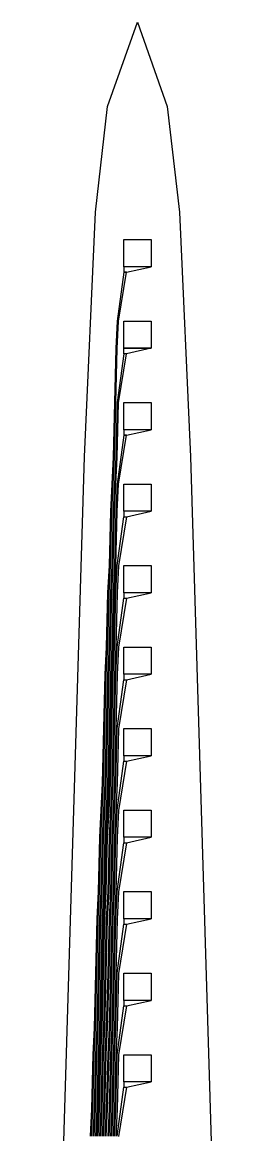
# Model space of a CAD drawing. Header units: inches. Extents: x 115980 to 170179, y 57000 to 74333.
# Drawn here: x 117794.3 to 117879.3, y 67101.2 to 67510.7 of the extents above; entities that cross this region are included whole.
import ezdxf

# ---------------------------------------------------------------- set-up
doc = ezdxf.new("R2010")
doc.units = ezdxf.units.IN
doc.header["$MEASUREMENT"] = 0
for name, color, linetype in [('metal', 221, 'Continuous'), ('nitride window', 40, 'Continuous'), ('profile', 140, 'Continuous')]:
    doc.layers.add(name, color=color, linetype=linetype)

msp = doc.modelspace()

# ---------------------------------------------------------------- linework, layer by layer
at = {"layer": 'metal'}
for points in [[(117831.81, 67430.69), (117841.81, 67430.69), (117841.81, 67420.69), (117831.81, 67420.69)], [(117831.81, 67418.69), (117832.81, 67418.69), (117841.81, 67420.69), (117831.81, 67420.69)], [(117831.81, 67400.69), (117841.81, 67400.69), (117841.81, 67390.69), (117831.81, 67390.69)], [(117841.81, 67390.69), (117832.81, 67388.69), (117831.81, 67388.69), (117831.81, 67390.69)], [(117831.81, 67370.69), (117841.81, 67370.69), (117841.81, 67360.69), (117831.81, 67360.69)], [(117831.81, 67358.69), (117832.81, 67358.69), (117841.81, 67360.69), (117831.81, 67360.69)], [(117831.81, 67340.69), (117841.81, 67340.69), (117841.81, 67330.69), (117831.81, 67330.69)], [(117831.81, 67328.69), (117832.81, 67328.69), (117841.81, 67330.69), (117831.81, 67330.69)], [(117831.81, 67310.69), (117841.81, 67310.69), (117841.81, 67300.69), (117831.81, 67300.69)], [(117831.81, 67298.69), (117832.81, 67298.69), (117841.81, 67300.69), (117831.81, 67300.69)], [(117831.81, 67280.69), (117841.81, 67280.69), (117841.81, 67270.69), (117831.81, 67270.69)], [(117831.81, 67268.69), (117832.81, 67268.69), (117841.81, 67270.69), (117831.81, 67270.69)], [(117831.81, 67250.69), (117841.81, 67250.69), (117841.81, 67240.69), (117831.81, 67240.69)], [(117831.81, 67238.69), (117832.81, 67238.69), (117841.81, 67240.69), (117831.81, 67240.69)], [(117831.81, 67220.69), (117841.81, 67220.69), (117841.81, 67210.69), (117831.81, 67210.69)], [(117831.81, 67208.69), (117832.81, 67208.69), (117841.81, 67210.69), (117831.81, 67210.69)], [(117831.81, 67190.69), (117841.81, 67190.69), (117841.81, 67180.69), (117831.81, 67180.69)], [(117831.81, 67178.69), (117832.81, 67178.69), (117841.81, 67180.69), (117831.81, 67180.69)], [(117831.81, 67160.69), (117841.81, 67160.69), (117841.81, 67150.69), (117831.81, 67150.69)], [(117831.81, 67148.69), (117832.81, 67148.69), (117841.81, 67150.69), (117831.81, 67150.69)], [(117831.81, 67130.69), (117841.81, 67130.69), (117841.81, 67120.69), (117831.81, 67120.69)], [(117831.81, 67118.69), (117832.81, 67118.69), (117841.81, 67120.69), (117831.81, 67120.69)]]:
    msp.add_lwpolyline(points, close=True, dxfattribs=at)
for points in [[(117819.82, 67100.69), (117820.31, 67110.62), (117820.82, 67130.69), (117821.31, 67140.62), (117821.82, 67160.69), (117822.31, 67180.62), (117822.82, 67190.69), (117823.31, 67210.62), (117823.82, 67220.69), (117824.31, 67230.62), (117824.82, 67250.69), (117825.31, 67270.62), (117825.82, 67280.69), (117826.31, 67300.61), (117826.82, 67310.69), (117827.31, 67330.62), (117827.82, 67340.69), (117828.31, 67350.62), (117828.82, 67370.69), (117829.31, 67390.62), (117829.81, 67400.62), (117832.81, 67418.69), (117831.81, 67418.69), (117829.32, 67400.69), (117828.81, 67390.62), (117828.32, 67370.7), (117827.81, 67350.63), (117827.32, 67340.7), (117826.81, 67330.63), (117826.32, 67310.7), (117825.81, 67300.62), (117825.32, 67280.7), (117824.81, 67270.63), (117824.32, 67250.7), (117823.81, 67230.63), (117823.32, 67220.7), (117822.81, 67210.63), (117822.32, 67190.7), (117821.81, 67180.63), (117821.32, 67160.7), (117820.81, 67140.63), (117820.32, 67130.7), (117819.81, 67110.63), (117819.32, 67100.7)], [(117820.82, 67100.69), (117821.31, 67110.62), (117821.82, 67130.69), (117822.31, 67140.62), (117822.82, 67160.69), (117823.31, 67180.62), (117823.82, 67190.69), (117824.31, 67210.62), (117824.82, 67220.69), (117825.31, 67230.62), (117825.82, 67250.69), (117826.31, 67270.62), (117826.82, 67280.69), (117827.31, 67300.61), (117827.82, 67310.69), (117828.31, 67330.62), (117828.82, 67340.69), (117829.31, 67350.62), (117829.81, 67370.62), (117832.81, 67388.69), (117831.81, 67388.69), (117829.32, 67370.69), (117828.81, 67350.62), (117828.32, 67340.7), (117827.81, 67330.63), (117827.32, 67310.7), (117826.81, 67300.62), (117826.32, 67280.7), (117825.81, 67270.63), (117825.32, 67250.7), (117824.81, 67230.63), (117824.32, 67220.7), (117823.81, 67210.63), (117823.32, 67190.7), (117822.81, 67180.63), (117822.32, 67160.7), (117821.81, 67140.63), (117821.32, 67130.7), (117820.81, 67110.63), (117820.32, 67100.7)], [(117821.82, 67100.69), (117822.31, 67110.62), (117822.82, 67130.69), (117823.31, 67140.62), (117823.82, 67160.69), (117824.31, 67180.62), (117824.82, 67190.69), (117825.31, 67210.62), (117825.82, 67220.69), (117826.31, 67230.62), (117826.82, 67250.69), (117827.31, 67270.62), (117827.82, 67280.69), (117828.31, 67300.61), (117828.31, 67300.61), (117828.82, 67310.69), (117829.31, 67330.62), (117829.81, 67340.62), (117832.81, 67358.69), (117831.81, 67358.69), (117829.32, 67340.69), (117828.81, 67330.63), (117828.32, 67310.7), (117827.81, 67300.62), (117827.32, 67280.7), (117826.81, 67270.63), (117826.32, 67250.7), (117825.81, 67230.63), (117825.32, 67220.7), (117824.81, 67210.63), (117824.32, 67190.7), (117823.81, 67180.63), (117823.32, 67160.7), (117822.81, 67140.63), (117822.32, 67130.7), (117821.81, 67110.63), (117821.32, 67100.7)], [(117822.32, 67100.7), (117822.81, 67110.63), (117823.32, 67130.7), (117823.81, 67140.63), (117824.32, 67160.7), (117824.81, 67180.63), (117825.32, 67190.7), (117825.81, 67210.63), (117826.32, 67220.7), (117826.81, 67230.63), (117827.32, 67250.7), (117827.81, 67270.63), (117828.32, 67280.7), (117828.81, 67300.62), (117829.32, 67310.69), (117831.81, 67328.69), (117832.81, 67328.69), (117829.81, 67310.62), (117829.31, 67300.62), (117829.31, 67300.61), (117828.82, 67280.69), (117828.31, 67270.62), (117827.82, 67250.69), (117827.31, 67230.62), (117826.82, 67220.69), (117826.31, 67210.62), (117825.82, 67190.69), (117825.31, 67180.62), (117824.82, 67160.69), (117824.31, 67140.62), (117823.82, 67130.69), (117823.31, 67110.62), (117822.82, 67100.69)], [(117823.32, 67100.7), (117823.81, 67110.63), (117824.32, 67130.7), (117824.81, 67140.63), (117825.32, 67160.7), (117825.81, 67180.63), (117826.32, 67190.7), (117826.81, 67210.63), (117827.32, 67220.7), (117827.81, 67230.63), (117828.32, 67250.7), (117828.81, 67270.63), (117828.81, 67270.62), (117829.32, 67280.69), (117831.81, 67298.69), (117832.81, 67298.69), (117829.81, 67280.62), (117829.31, 67270.62), (117828.82, 67250.69), (117828.31, 67230.62), (117827.82, 67220.69), (117827.31, 67210.62), (117826.82, 67190.69), (117826.31, 67180.62), (117825.82, 67160.69), (117825.31, 67140.62), (117824.82, 67130.69), (117824.31, 67110.62), (117823.82, 67100.69)], [(117824.32, 67100.7), (117824.81, 67110.63), (117825.32, 67130.7), (117825.81, 67140.63), (117826.32, 67160.7), (117826.81, 67180.63), (117827.32, 67190.7), (117827.81, 67210.63), (117828.32, 67220.7), (117828.81, 67230.63), (117828.81, 67230.62), (117829.32, 67250.69), (117831.81, 67268.69), (117832.81, 67268.69), (117829.81, 67250.62), (117829.31, 67230.62), (117828.82, 67220.69), (117828.31, 67210.62), (117827.82, 67190.69), (117827.31, 67180.62), (117826.82, 67160.69), (117826.31, 67140.62), (117825.82, 67130.69), (117825.31, 67110.62), (117824.82, 67100.69)], [(117825.32, 67100.7), (117825.81, 67110.63), (117826.32, 67130.7), (117826.81, 67140.63), (117827.32, 67160.7), (117827.81, 67180.63), (117828.32, 67190.7), (117828.81, 67210.63), (117828.81, 67210.62), (117829.32, 67220.69), (117831.81, 67238.69), (117832.81, 67238.69), (117829.81, 67220.62), (117829.31, 67210.62), (117828.82, 67190.69), (117828.31, 67180.62), (117827.82, 67160.69), (117827.31, 67140.62), (117826.82, 67130.69), (117826.31, 67110.62), (117825.82, 67100.69)], [(117826.32, 67100.7), (117826.81, 67110.63), (117827.32, 67130.7), (117827.81, 67140.63), (117828.32, 67160.7), (117828.81, 67180.63), (117828.81, 67180.62), (117829.32, 67190.69), (117831.81, 67208.69), (117832.81, 67208.69), (117829.81, 67190.62), (117829.31, 67180.62), (117828.82, 67160.69), (117828.31, 67140.62), (117827.82, 67130.69), (117827.31, 67110.62), (117826.82, 67100.69)], [(117827.32, 67100.7), (117827.81, 67110.63), (117828.32, 67130.7), (117828.81, 67140.63), (117828.81, 67140.62), (117829.32, 67160.69), (117831.81, 67178.69), (117832.81, 67178.69), (117829.81, 67160.62), (117829.31, 67140.62), (117828.82, 67130.69), (117828.31, 67110.62), (117827.82, 67100.69)], [(117828.32, 67100.7), (117828.81, 67110.63), (117828.81, 67110.62), (117829.32, 67130.69), (117831.81, 67148.69), (117832.81, 67148.69), (117829.81, 67130.62), (117829.31, 67110.62), (117828.82, 67100.69)], [(117829.32, 67100.69), (117831.81, 67118.69), (117832.81, 67118.69), (117829.81, 67100.62)]]:
    msp.add_lwpolyline(points, dxfattribs=at)
at = {"layer": 'nitride window'}
for points in [[(117831.81, 67430.69), (117841.81, 67430.69), (117841.81, 67420.69), (117831.81, 67420.69)], [(117831.81, 67400.69), (117841.81, 67400.69), (117841.81, 67390.69), (117831.81, 67390.69)], [(117831.81, 67370.69), (117841.81, 67370.69), (117841.81, 67360.69), (117831.81, 67360.69)], [(117831.81, 67340.69), (117841.81, 67340.69), (117841.81, 67330.69), (117831.81, 67330.69)], [(117831.81, 67310.69), (117841.81, 67310.69), (117841.81, 67300.69), (117831.81, 67300.69)], [(117831.81, 67280.69), (117841.81, 67280.69), (117841.81, 67270.69), (117831.81, 67270.69)], [(117831.81, 67250.69), (117841.81, 67250.69), (117841.81, 67240.69), (117831.81, 67240.69)], [(117831.81, 67220.69), (117841.81, 67220.69), (117841.81, 67210.69), (117831.81, 67210.69)], [(117831.81, 67190.69), (117841.81, 67190.69), (117841.81, 67180.69), (117831.81, 67180.69)], [(117831.81, 67160.69), (117841.81, 67160.69), (117841.81, 67150.69), (117831.81, 67150.69)], [(117831.81, 67130.69), (117841.81, 67130.69), (117841.81, 67120.69), (117831.81, 67120.69)]]:
    msp.add_lwpolyline(points, close=True, dxfattribs=at)
at = {"layer": 'profile'}
msp.add_lwpolyline([(117836.78, 67510.69), (117847.81, 67479.69), (117852.31, 67440.76), (117856.31, 67350.76), (117879.31, 66590.69), (117879.31, 65920.62), (117794.32, 65920.62), (117794.32, 66590.76), (117817.28, 67350.69), (117821.28, 67440.76), (117825.81, 67479.69)], close=True, dxfattribs=at)

doc.saveas('drawing.dxf')
